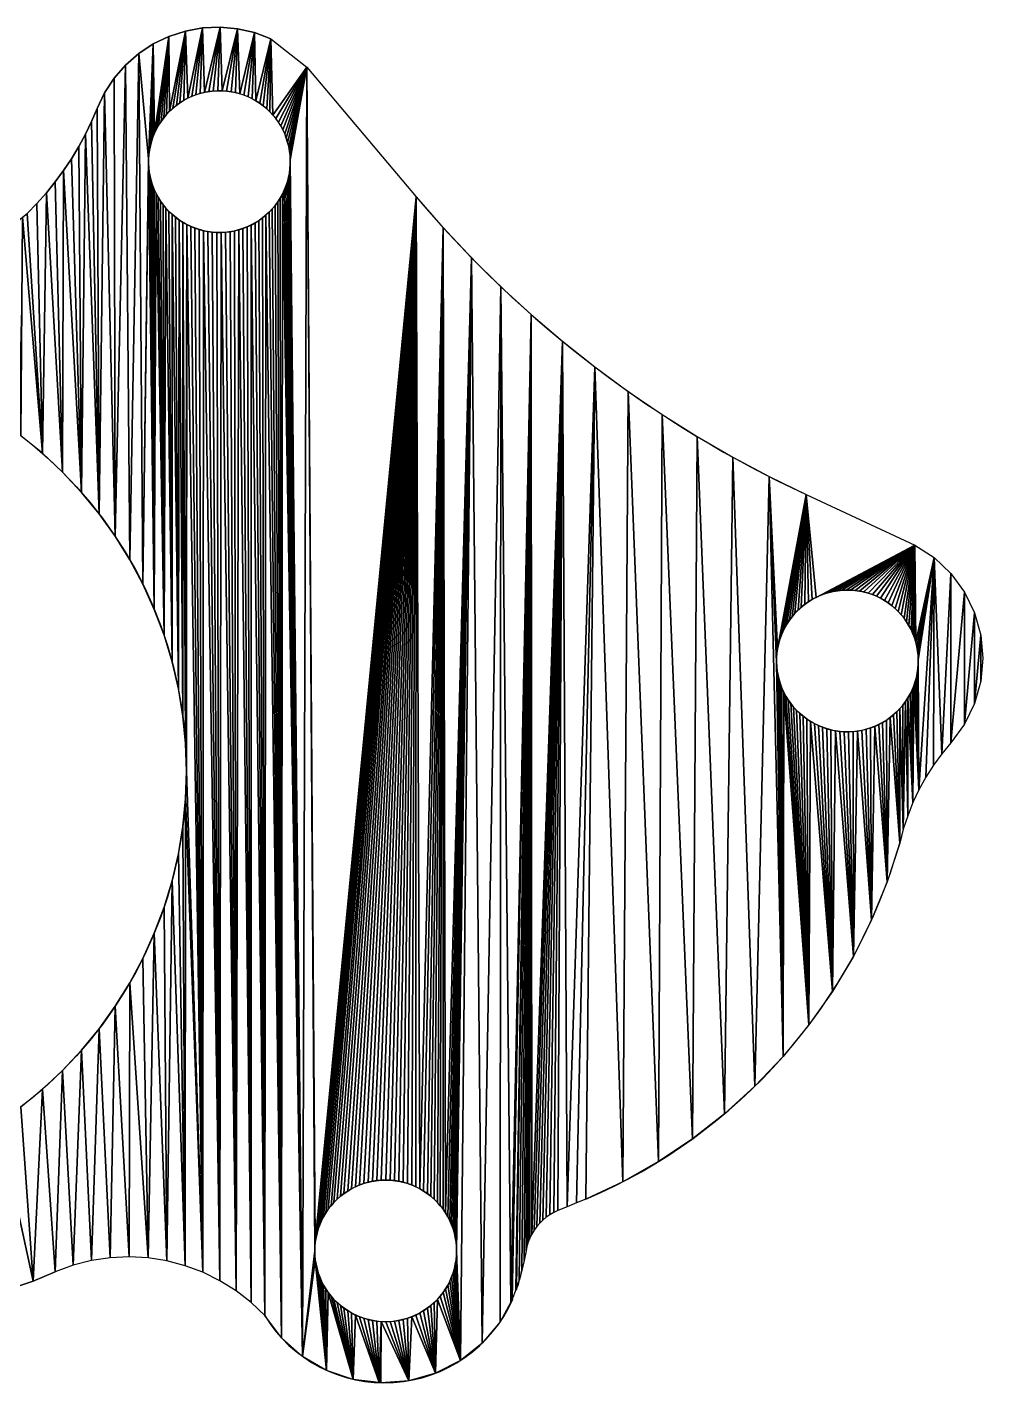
# Model space of a CAD drawing. Extents: x 1.808 to 2.397, y 1.744 to 2.03.
# Drawn here: x 1.8814 to 1.9637, y 1.7443 to 1.861 of the extents above; entities that cross this region are included whole.
import ezdxf

# ---------------------------------------------------------------- set-up
doc = ezdxf.new("R2010")
doc.units = 0
doc.header["$MEASUREMENT"] = 0
doc.layers.get('0').update_dxf_attribs({"color": 13, "linetype": 'CONTINUOUS'})

msp = doc.modelspace()

# ---------------------------------------------------------------- linework, layer by layer
for p, q in [((1.896538503475299, 1.860916489099781), (1.895063047286766, 1.860648778432413)), ((1.898036568349503, 1.86098313441755), (1.896538503475299, 1.860916489099781)), ((1.899529968347961, 1.860847501050306), (1.898036568349503, 1.86098313441755)), ((1.893637061734722, 1.860184876318746), (1.892286508114437, 1.859533228496346)), ((1.895063047286766, 1.860648778432413), (1.893637061734722, 1.860184876318746)), ((1.900991514837338, 1.860512058320328), (1.899529968347961, 1.860847501050306)), ((1.902394599104868, 1.859982913251456), (1.900991514837338, 1.860512058320328)), ((1.902394599104868, 1.859982913251456), (1.905507205949941, 1.857535056736971)), ((1.89103597441789, 1.858705698775124), (1.889908227688191, 1.857717353046466)), ((1.892286508114437, 1.859533228496346), (1.89103597441789, 1.858705698775124)), ((1.889908227688191, 1.857717353046466), (1.888923799525958, 1.856586184995686)), ((1.905507205949941, 1.857535056736971), (1.914908163498978, 1.846390761052802)), ((1.888923799525958, 1.856586184995686), (1.888100612293836, 1.855332788511497)), ((1.888100612293836, 1.855332788511497), (1.887453652824452, 1.853979982756528)), ((1.887453652824452, 1.853979982756528), (1.886978335887719, 1.852861148959811)), ((1.886978335887719, 1.852861148959811), (1.886451723269588, 1.851765523838957)), ((1.886451723269588, 1.851765523838957), (1.885874944621958, 1.850695457650975)), ((1.885874944621958, 1.850695457650975), (1.885249237209322, 1.849653245825676)), ((1.885249237209322, 1.849653245825676), (1.884575943254677, 1.848641124041669)), ((1.884575943254677, 1.848641124041669), (1.883856507060282, 1.847661263430552)), ((1.883856507060282, 1.847661263430552), (1.883092471909444, 1.846715765919551)), ((1.882285476755977, 1.845806659722617), (1.881437252708434, 1.844935894989646)), ((1.883092471909444, 1.846715765919551), (1.882285476755977, 1.845806659722617)), ((1.948455027053294, 1.820753901036513), (1.957797134433785, 1.816412535181187)), ((1.957797134433785, 1.816412535181187), (1.959462749179636, 1.815329019273853)), ((1.959462749179636, 1.815329019273853), (1.960906466030375, 1.813963749755431)), ((1.960906466030375, 1.813963749755431), (1.962081252772917, 1.812361203246717)), ((1.962081252772917, 1.812361203246717), (1.962948838176739, 1.810573586181987)), ((1.962948838176739, 1.810573586181987), (1.963480958762365, 1.808659134070964)), ((1.963480958762365, 1.808659134070964), (1.963660279545611, 1.806680214350575)), ((1.963660279545611, 1.806680214350575), (1.963480958762365, 1.80470129463019)), ((1.963480958762365, 1.80470129463019), (1.962948838176739, 1.802786842519165)), ((1.962948838176739, 1.802786842519165), (1.962081252772917, 1.800999225454434)), ((1.962081252772917, 1.800999225454434), (1.960906466030375, 1.799396678945723)), ((1.960906466030375, 1.799396678945723), (1.960126322947218, 1.798454217617258)), ((1.960126322947218, 1.798454217617258), (1.959407067923801, 1.797464506145598)), ((1.959407067923801, 1.797464506145598), (1.958751555158623, 1.796431471973587)), ((1.958751555158623, 1.796431471973587), (1.958162385903662, 1.795359214460274)), ((1.958162385903662, 1.795359214460274), (1.957641898141898, 1.79425198861353)), ((1.957641898141898, 1.79425198861353), (1.957192157309568, 1.793114188205029)), ((1.957192157309568, 1.793114188205029), (1.956814948099956, 1.791950328334585)), ((1.956814948099956, 1.791950328334585), (1.956511767381246, 1.790765027512998)), ((1.927891274822813, 1.759473576657036), (1.92708839372725, 1.759137432693918)), ((1.928697485105284, 1.759801655607884), (1.927891274822813, 1.759473576657036)), ((1.929506943563274, 1.760121636579722), (1.928697485105284, 1.759801655607884)), ((1.925805020522814, 1.758317455024901), (1.925532450918104, 1.758049239223889)), ((1.926099015177854, 1.758561997553168), (1.925805020522814, 1.758317455024901)), ((1.926412385325716, 1.758781162002274), (1.926099015177854, 1.758561997553168)), ((1.926742946334375, 1.758973420486817), (1.926412385325716, 1.758781162002274)), ((1.92708839372725, 1.759137432693918), (1.926742946334375, 1.758973420486817)), ((1.924861469190026, 1.757121996517904), (1.92469191628578, 1.756779234620977)), ((1.925059025028535, 1.757449419174412), (1.924861469190026, 1.757121996517904)), ((1.925283206558405, 1.757759219992662), (1.925059025028535, 1.757449419174412)), ((1.925532450918104, 1.758049239223889), (1.925283206558405, 1.757759219992662)), ((1.924441343911534, 1.75605734151952), (1.924362071284484, 1.755683242928339)), ((1.924551548338743, 1.756423523017614), (1.924441343911534, 1.75605734151952)), ((1.92469191628578, 1.756779234620977), (1.924551548338743, 1.756423523017614)), ((1.88696907919693, 1.754836506576581), (1.885387382099611, 1.754433213980286)), ((1.888583446566847, 1.755077812649529), (1.88696907919693, 1.754836506576581)), ((1.890213938899942, 1.755154659104269), (1.888583446566847, 1.755077812649529)), ((1.891843845625466, 1.755066258357756), (1.890213938899942, 1.755154659104269)), ((1.893456462174433, 1.754813516410526), (1.891843845625466, 1.755066258357756)), ((1.895035261181218, 1.754399023561295), (1.893456462174433, 1.754813516410526)), ((1.924198886458607, 1.754832095006374), (1.923997797140672, 1.753989097284745)), ((1.924362071284484, 1.755683242928339), (1.924198886458607, 1.754832095006374)), ((1.881962536552446, 1.753068617133948), (1.883854565753602, 1.753872068121086)), ((1.885387382099611, 1.754433213980286), (1.883854565753602, 1.753872068121086)), ((1.896564061869028, 1.75382702785952), (1.895035261181218, 1.754399023561295)), ((1.898027195883254, 1.753103391568068), (1.896564061869028, 1.75382702785952)), ((1.877427888933684, 1.751566975018548), (1.881962536552446, 1.753068617133948)), ((1.899409667873124, 1.752235531082094), (1.898027195883254, 1.753103391568068)), ((1.900697309175881, 1.751232340919998), (1.899409667873124, 1.752235531082094)), ((1.9018769230284, 1.750104102565379), (1.900697309175881, 1.751232340919998)), ((1.923483589881727, 1.752334281280351), (1.923171501048166, 1.751525774859582))]:
    msp.add_line(p, q)
for centre, radius in [((1.897981271604023, 1.849406864037034), 0.006099062001849582), ((1.858751427579414, 1.796944577963473), 0.03640000000000002), ((1.952008297715899, 1.806440104194976), 0.006099062001849368), ((1.912282699323756, 1.755671740957616), 0.006099062001849361)]:
    msp.add_circle(centre, radius)
for centre, radius, start, end in [((1.989680471126051, 1.909466195316826), 0.09782335301691997, 220.1498666799295, 245.0752601614123), ((1.872853941711546, 1.855138623351558), 0.01333300017611411, 284.4635547701477, 310.0730982979246), ((1.910847083391995, 1.803786686507503), 0.04748501834060111, 293.1389984475047, 344.0840652679707), ((1.912178073247997, 1.756369923311438), 0.01205712260319402, 340.3553567071847, 348.6114051651745), ((1.912178073247997, 1.756369923311438), 0.01205712260319402, 211.3106514374667, 336.219771841928)]:
    msp.add_arc(centre, radius, start, end)

# ---------------------------------------------------------------- meshes
mesh = msp.add_polyface()
corners = [(1.889016921467227, 1.817167334445387), (1.888923799525958, 1.856586184995686), (1.889908227688191, 1.857717353046466), (1.890274752277168, 1.815144577963473), (1.89103597441789, 1.858705698775124), (1.891397595371204, 1.813043886287445), (1.891886684440044, 1.849640454711216), (1.892286508114437, 1.859533228496346), (1.891913377995425, 1.850022676067723), (1.891964018754722, 1.850402467095481), (1.892038406861994, 1.850778328932815), (1.892136248741367, 1.851148778224771), (1.89225715825564, 1.851512352977227), (1.892400658230203, 1.851867618326749), (1.893637061734722, 1.860184876318746), (1.892566182336212, 1.8522131722033), (1.892753077325641, 1.852547650863596), (1.892960605609352, 1.852869734273176), (1.893187948168022, 1.853178151315974), (1.893434207784431, 1.853471684810816), (1.893698412584379, 1.853749176315102), (1.895063047286766, 1.860648778432413), (1.893979519872227, 1.854009530696643), (1.894276420245935, 1.854251720455637), (1.894587941975364, 1.854474789779749), (1.894912855626576, 1.854677858316272), (1.895249878913825, 1.854860124646462), (1.896538503475299, 1.860916489099781), (1.895597681760165, 1.855020869448384), (1.895954891546663, 1.855159458335744), (1.896320098529479, 1.855275344361515), (1.896691861403505, 1.8553680701765), (1.898036568349503, 1.86098313441755), (1.897068712990516, 1.855437269834268), (1.897449166029468, 1.855482670235386), (1.897831719046025, 1.855504092205211), (1.898214862278204, 1.855501451201014), (1.899529968347961, 1.860847501050306), (1.898597083634712, 1.855474757645632), (1.898976874662469, 1.855424116886335), (1.899352736499803, 1.855349728779063), (1.899723185791759, 1.85525188689969), (1.900991514837338, 1.860512058320328), (1.900086760544216, 1.855130977385417), (1.900442025893737, 1.854987477410854), (1.900787579770288, 1.854821953304845), (1.901122058430585, 1.854635058315416), (1.902394599104868, 1.859982913251456), (1.901444141840164, 1.854427530031706), (1.901752558882962, 1.854200187473035), (1.902046092377804, 1.853953927856626), (1.90232358388209, 1.853689723056679), (1.902583938263631, 1.85340861576883), (1.905507205949941, 1.857535056736971), (1.902826128022626, 1.853111715395123), (1.903049197346737, 1.852800193665693), (1.90325226588326, 1.852475280014481)]
mesh.append_faces([[corners[k] for k in face] for face in [(6, 7, 8), (8, 7, 9), (9, 7, 10), (10, 7, 11), (11, 7, 12), (12, 7, 13), (13, 14, 15), (15, 14, 16), (16, 14, 17), (17, 14, 18), (18, 14, 19), (19, 14, 20), (20, 21, 22), (22, 21, 23), (23, 21, 24), (24, 21, 25), (25, 21, 26), (26, 27, 28), (28, 27, 29), (29, 27, 30), (30, 27, 31), (31, 32, 33), (33, 32, 34), (34, 32, 35), (35, 32, 36), (36, 37, 38), (38, 37, 39), (39, 37, 40), (40, 37, 41), (41, 42, 43), (43, 42, 44), (44, 42, 45), (45, 42, 46), (46, 47, 48), (48, 47, 49), (49, 47, 50), (50, 47, 51), (51, 47, 52), (52, 53, 54), (54, 53, 55), (55, 53, 56)]], dxfattribs={"vtx0": -1, "vtx1": -1})
mesh.append_faces([[corners[k] for k in face] for face in [(5, 4, 6)]], dxfattribs={"vtx0": -1, "vtx1": -1, "vtx2": -1})
mesh.append_faces([[corners[k] for k in face] for face in [(0, 1, 2), (3, 2, 4), (6, 4, 7), (13, 7, 14), (20, 14, 21), (26, 21, 27), (31, 27, 32), (36, 32, 37), (41, 37, 42), (46, 42, 47), (52, 47, 53)]], dxfattribs={"vtx0": -1, "vtx2": -1})
mesh = msp.add_polyface()
corners = [(1.891884043435846, 1.849257311479036), (1.892380642562826, 1.810874254901563), (1.891397595371204, 1.813043886287445), (1.891905465405671, 1.84887475846248), (1.891950865806789, 1.848494305423527), (1.892020065464557, 1.848117453836516), (1.892112791279542, 1.847745690962491), (1.892228677305314, 1.847380483979673), (1.892367266192673, 1.847023274193177), (1.892528010994595, 1.846675471346837), (1.893219684293036, 1.808644974500508), (1.892710277324786, 1.846338448059587), (1.892913345861308, 1.846013534408375), (1.89313641518542, 1.845702012678946), (1.893378604944414, 1.845405112305239), (1.893911127656337, 1.806365591205205), (1.893638959325955, 1.84512400501739), (1.893916450830241, 1.844859800217443), (1.894452011786092, 1.804045865684861), (1.894209984325084, 1.844613540601033), (1.894518401367881, 1.844386198042363), (1.894840020533421, 1.801695731360283), (1.894840484777462, 1.844178669758652), (1.8950734923853, 1.799325251867451), (1.895174963437757, 1.843991774769224), (1.895151427579415, 1.796944577963473), (1.889016921467227, 1.817167334445387), (1.889908227688191, 1.857717353046466), (1.890274752277168, 1.815144577963473), (1.89103597441789, 1.858705698775124), (1.891886684440044, 1.849640454711216), (1.896564061869028, 1.75382702785952), (1.89552051731431, 1.843826250663214), (1.895875782663827, 1.843682750688654), (1.896239357416288, 1.843561841174378), (1.896609806708243, 1.843463999295006), (1.898027195883254, 1.753103391568068), (1.896985668545576, 1.843389611187734), (1.897365459573333, 1.843338970428437), (1.897747680929843, 1.843312276873055), (1.898130824162021, 1.843309635868858), (1.899409667873124, 1.752235531082094), (1.898513377178578, 1.843331057838682), (1.898893830217529, 1.8433764582398), (1.899270681804542, 1.843445657897569), (1.899642444678564, 1.843538383712553), (1.900697309175881, 1.751232340919998), (1.900007651661385, 1.843654269738326), (1.90036486144788, 1.843792858625685), (1.90071266429422, 1.843953603427606), (1.9018769230284, 1.750104102565379), (1.901049687581472, 1.844135869757798), (1.901374601232679, 1.844338938294318), (1.901686122962111, 1.844562007618432), (1.901983023335819, 1.844804197377426), (1.90332459682954, 1.748185171587881), (1.902264130623667, 1.845064551758967), (1.902528335423614, 1.845342043263253), (1.902774595040024, 1.845635576758095), (1.903001937598694, 1.845943993800892), (1.903209465882405, 1.846266077210473), (1.903396360871834, 1.846600555870769)]
mesh.append_faces([[corners[k] for k in face] for face in [(1, 9, 10), (10, 14, 15), (15, 17, 18), (18, 20, 21), (21, 22, 23), (23, 24, 25), (26, 27, 28), (28, 29, 2)]], dxfattribs={"vtx0": -1, "vtx1": -1})
mesh.append_faces([[corners[k] for k in face] for face in [(0, 1, 2), (1, 0, 3), (1, 3, 4), (1, 4, 5), (1, 5, 6), (1, 6, 7), (1, 7, 8), (1, 8, 9), (10, 9, 11), (10, 11, 12), (10, 12, 13), (10, 13, 14), (15, 14, 16), (15, 16, 17), (18, 17, 19), (18, 19, 20), (21, 20, 22), (23, 22, 24), (2, 30, 0), (31, 24, 32), (31, 32, 33), (31, 33, 34), (31, 34, 35), (36, 35, 37), (36, 37, 38), (36, 38, 39), (36, 39, 40), (41, 40, 42), (41, 42, 43), (41, 43, 44), (41, 44, 45), (46, 45, 47), (46, 47, 48), (46, 48, 49), (50, 49, 51), (50, 51, 52), (50, 52, 53), (50, 53, 54), (55, 54, 56), (55, 56, 57), (55, 57, 58), (55, 58, 59), (55, 59, 60), (55, 60, 61)]], dxfattribs={"vtx0": -1, "vtx2": -1})
mesh = msp.add_polyface()
corners = [(1.905507205949941, 1.857535056736971), (1.906195672427569, 1.756054704229354), (1.906183637321906, 1.755671740957616), (1.906231730247492, 1.756436156120017), (1.914908163498978, 1.846390761052802), (1.906291668477936, 1.756814591213264), (1.906375250570084, 1.757188515998667), (1.906482146663608, 1.757556454765932), (1.906611934888462, 1.757916955428843), (1.906764103029815, 1.758268595255975), (1.906938050549533, 1.758609986485581), (1.907133090956226, 1.758939781802446), (1.907348454514513, 1.75925667965512), (1.907583291282819, 1.759559429392558), (1.907836674467709, 1.759846836199862), (1.90810760408151, 1.760117765813662), (1.908395010888813, 1.760371148998552), (1.908697760626251, 1.760605985766859), (1.909014658478926, 1.760821349325146), (1.909344453795789, 1.761016389731838), (1.909685845025397, 1.761190337251557), (1.91003748485253, 1.76134250539291), (1.910397985515437, 1.761472293617763), (1.910765924282705, 1.761579189711287), (1.91113984906811, 1.761662771803436), (1.911518284161355, 1.761722710033879), (1.911899736052018, 1.761758767853803), (1.912282699323756, 1.761770802959465), (1.912665662595493, 1.761758767853803), (1.913047114486156, 1.761722710033879), (1.913425549579402, 1.761662771803436), (1.913799474364806, 1.761579189711287), (1.914167413132074, 1.761472293617763), (1.914527913794982, 1.76134250539291), (1.914879553622115, 1.761190337251557), (1.915220944851721, 1.761016389731838), (1.917243434989162, 1.843722114281527), (1.915550740168586, 1.760821349325145), (1.91586763802126, 1.760605985766859), (1.916170387758698, 1.760371148998552), (1.916457794566001, 1.760117765813662), (1.916728724179802, 1.759846836199862), (1.916982107364692, 1.759559429392558), (1.905124161657169, 1.746591552448292), (1.893456462174433, 1.754813516410526), (1.892380642562826, 1.783014901025384), (1.893219684293036, 1.785244181426439), (1.893911127656337, 1.787523564721742), (1.895035261181218, 1.754399023561295), (1.894452011786092, 1.789843290242086), (1.894840020533421, 1.792193424566664), (1.8950734923853, 1.794563904059496), (1.896564061869028, 1.75382702785952), (1.895151427579415, 1.796944577963473), (1.895174963437757, 1.843991774769224), (1.896609806708243, 1.843463999295006), (1.898027195883254, 1.753103391568068), (1.898130824162021, 1.843309635868858), (1.899409667873124, 1.752235531082094), (1.899642444678564, 1.843538383712553), (1.900697309175881, 1.751232340919998), (1.90071266429422, 1.843953603427606), (1.9018769230284, 1.750104102565379), (1.901983023335819, 1.844804197377426), (1.90332459682954, 1.748185171587881), (1.903396360871834, 1.846600555870769)]
mesh.append_faces([[corners[k] for k in face] for face in [(1, 0, 3), (3, 4, 5), (5, 4, 6), (6, 4, 7), (7, 4, 8), (8, 4, 9), (9, 4, 10), (10, 4, 11), (11, 4, 12), (12, 4, 13), (13, 4, 14), (14, 4, 15), (15, 4, 16), (16, 4, 17), (17, 4, 18), (18, 4, 19), (19, 4, 20), (20, 4, 21), (21, 4, 22), (22, 4, 23), (23, 4, 24), (24, 4, 25), (25, 4, 26), (26, 4, 27), (27, 4, 28), (28, 4, 29), (29, 4, 30), (30, 4, 31), (31, 4, 32), (32, 4, 33), (33, 4, 34), (34, 4, 35), (35, 36, 37), (37, 36, 38), (38, 36, 39), (39, 36, 40), (40, 36, 41), (41, 36, 42), (52, 55, 56), (56, 57, 58), (58, 59, 60), (60, 61, 62), (62, 63, 64), (64, 65, 43)]], dxfattribs={"vtx0": -1, "vtx1": -1})
mesh.append_faces([[corners[k] for k in face] for face in [(43, 0, 2), (52, 53, 54)]], dxfattribs={"vtx0": -1, "vtx1": -1, "vtx2": -1})
mesh.append_faces([[corners[k] for k in face] for face in [(0, 1, 2), (44, 45, 46), (44, 46, 47), (48, 47, 49), (48, 49, 50), (48, 50, 51), (52, 51, 53)]], dxfattribs={"vtx0": -1, "vtx2": -1})
mesh = msp.add_polyface()
corners = [(1.945266774843408, 1.822306388192291), (1.945915538831954, 1.806717316179763), (1.945910155215308, 1.80633420166954), (1.945944967784397, 1.80709933666092), (1.945998325930008, 1.807478755452713), (1.948455027053294, 1.820753901036513), (1.946075402688563, 1.807854075162507), (1.946175893873309, 1.808223814574872), (1.946299402891451, 1.808586514497269), (1.946445442309316, 1.808940743518801), (1.946613435776048, 1.809285103659361), (1.946802720298176, 1.809618235886788), (1.94701254885617, 1.809938825480377), (1.947242093352573, 1.810245607219467), (1.947490447880127, 1.81053737037669), (1.947756632296974, 1.810812963496157), (1.948039596094824, 1.811071298937726), (1.948338222544851, 1.811311357169443), (1.948651333104878, 1.811532190791133), (1.948977692070571, 1.811732928273378), (1.949316011452197, 1.811912777397049), (1.957797134433785, 1.816412535181187), (1.949664956057717, 1.812071028379817), (1.95002314876219, 1.812207056677352), (1.950389175942656, 1.81232032544811), (1.906231730247492, 1.756436156120017), (1.905507205949941, 1.857535056736971), (1.914908163498978, 1.846390761052802), (1.915220944851721, 1.761016389731838), (1.917243434989162, 1.843722114281527), (1.917432307691285, 1.758939781802445), (1.919673896056283, 1.841139861868631), (1.920596875860362, 1.747738702769562), (1.922196352829181, 1.838647397154425), (1.923052037913094, 1.751253247023104), (1.92480749054505, 1.83624799548912), (1.924861469190026, 1.757121996517904), (1.927503877905375, 1.833944809928689), (1.927891274822813, 1.759473576657036), (1.930281971585006, 1.831740867091431), (1.932688214626172, 1.761622816272209), (1.933138120888438, 1.829639063180691), (1.935749626058722, 1.763355382601506), (1.936068572547201, 1.827642160178952), (1.938674377465437, 1.765309827600395), (1.939069475652029, 1.825752782218318), (1.941446418412906, 1.767475425677213), (1.942136886713347, 1.823973412132132), (1.944050536511272, 1.769840292475688), (1.946472440896691, 1.772391450093838), (1.90325226588326, 1.852475280014481), (1.903434532213451, 1.852138256727232), (1.903595277015373, 1.851790453880892), (1.903733865902731, 1.851433244094396), (1.903849751928504, 1.851068037111575), (1.903942477743488, 1.850696274237553), (1.904011677401257, 1.85031942265054), (1.904057077802375, 1.849938969611589), (1.904078499772199, 1.849556416595033), (1.905124161657169, 1.746591552448292), (1.903396360871834, 1.846600555870769), (1.903561884977843, 1.846946109747321), (1.903705384952404, 1.847301375096838), (1.903826294466679, 1.8476649498493), (1.903924136346051, 1.848035399141254), (1.903998524453323, 1.848411260978588), (1.904049165212621, 1.848791052006345), (1.904075858768002, 1.849173273362853)]
mesh.append_faces([[corners[k] for k in face] for face in [(1, 0, 3), (3, 0, 4), (4, 5, 6), (6, 5, 7), (7, 5, 8), (8, 5, 9), (9, 5, 10), (10, 5, 11), (11, 5, 12), (12, 5, 13), (13, 5, 14), (14, 5, 15), (15, 5, 16), (16, 5, 17), (17, 5, 18), (18, 5, 19), (19, 5, 20), (20, 21, 22), (22, 21, 23), (23, 21, 24), (50, 26, 51), (51, 26, 52), (52, 26, 53), (53, 26, 54), (54, 26, 55), (55, 26, 56), (56, 26, 57), (57, 26, 58)]], dxfattribs={"vtx0": -1, "vtx1": -1})
mesh.append_faces([[corners[k] for k in face] for face in [(49, 0, 2), (58, 26, 59)]], dxfattribs={"vtx0": -1, "vtx1": -1, "vtx2": -1})
mesh.append_faces([[corners[k] for k in face] for face in [(0, 1, 2), (4, 0, 5), (20, 5, 21), (25, 26, 27), (28, 27, 29), (30, 29, 31), (32, 31, 33), (34, 33, 35), (36, 35, 37), (38, 37, 39), (40, 39, 41), (42, 41, 43), (44, 43, 45), (46, 45, 47), (48, 47, 0), (59, 60, 61), (59, 61, 62), (59, 62, 63), (59, 63, 64), (59, 64, 65), (59, 65, 66), (59, 66, 67), (59, 67, 58)]], dxfattribs={"vtx0": -1, "vtx2": -1})
mesh = msp.add_polyface()
corners = [(1.849330414337683, 1.832104278040396), (1.849140487318921, 1.845720605133535), (1.851491994922333, 1.844861637365845), (1.851650139858027, 1.832645162170151), (1.853879279919366, 1.844107791242432), (1.854000274182605, 1.83303317091748), (1.856297645537935, 1.843460549888876), (1.856370753675437, 1.833266642769358), (1.858742333857587, 1.84292118669529), (1.858751427579414, 1.833344577963474), (1.861208535170277, 1.842490762811049), (1.861132101483392, 1.833266642769358), (1.863502580976224, 1.83303317091748), (1.86369139744305, 1.84217012505708), (1.865852715300802, 1.832645162170151), (1.86618603586399, 1.841959904259803), (1.868172440821146, 1.832104278040396), (1.868687542452646, 1.841860514010041), (1.87045182411645, 1.831412834677095), (1.871190995716056, 1.841872149849324), (1.872681104517504, 1.830573792946884), (1.873691470331349, 1.841994788885159), (1.874850735903386, 1.829590745755263), (1.876184046835879, 1.842228189836097), (1.876951427579415, 1.828467902661227), (1.876662508144588, 1.842361154297737), (1.877135686129328, 1.842511843934896), (1.878974184061328, 1.827210071851286), (1.877602924387585, 1.84268004970772), (1.878063574756557, 1.842865538277601), (1.878516998212302, 1.843068052330869), (1.878962565756205, 1.843287310935742), (1.879399659287537, 1.843523009932043), (1.880910343595332, 1.825822639550074), (1.879827672460902, 1.843774822353136), (1.880246011527365, 1.844042398879499), (1.88065409615812, 1.844325368323314), (1.881051360249528, 1.844623338143376), (1.882751615249057, 1.824311546955709), (1.881437252708434, 1.844935894989646), (1.882285476755977, 1.845806659722617), (1.883092471909444, 1.846715765919551), (1.884490114414604, 1.822683264798664), (1.883856507060282, 1.847661263430552), (1.884575943254677, 1.848641124041669), (1.886118396571649, 1.820944765633116), (1.885249237209322, 1.849653245825676), (1.885874944621958, 1.850695457650975), (1.886451723269588, 1.851765523838957), (1.887629489166016, 1.819103493979391), (1.886978335887719, 1.852861148959811), (1.887453652824452, 1.853979982756528), (1.888100612293836, 1.855332788511497), (1.889016921467227, 1.817167334445387), (1.888923799525958, 1.856586184995686)]
mesh.append_faces([[corners[k] for k in face] for face in [(0, 2, 3), (3, 4, 5), (5, 6, 7), (7, 8, 9), (9, 10, 11), (11, 10, 12), (12, 13, 14), (14, 15, 16), (16, 17, 18), (18, 19, 20), (20, 21, 22), (22, 23, 24), (24, 26, 27), (27, 32, 33), (33, 37, 38), (38, 41, 42), (42, 44, 45), (45, 48, 49), (49, 52, 53)]], dxfattribs={"vtx0": -1, "vtx1": -1})
mesh.append_faces([[corners[k] for k in face] for face in [(0, 1, 2), (3, 2, 4), (5, 4, 6), (7, 6, 8), (9, 8, 10), (12, 10, 13), (14, 13, 15), (16, 15, 17), (18, 17, 19), (20, 19, 21), (22, 21, 23), (24, 23, 25), (24, 25, 26), (27, 26, 28), (27, 28, 29), (27, 29, 30), (27, 30, 31), (27, 31, 32), (33, 32, 34), (33, 34, 35), (33, 35, 36), (33, 36, 37), (38, 37, 39), (38, 39, 40), (38, 40, 41), (42, 41, 43), (42, 43, 44), (45, 44, 46), (45, 46, 47), (45, 47, 48), (49, 48, 50), (49, 50, 51), (49, 51, 52), (53, 52, 54)]], dxfattribs={"vtx0": -1, "vtx2": -1})
mesh = msp.add_polyface()
corners = [(1.916982107364692, 1.759559429392558), (1.917243434989162, 1.843722114281527), (1.917216944132998, 1.759256679655121), (1.917432307691285, 1.758939781802445), (1.919673896056283, 1.841139861868631), (1.917627348097978, 1.758609986485581), (1.941446418412906, 1.767475425677213), (1.942136886713347, 1.823973412132132), (1.944050536511272, 1.769840292475688), (1.945266774843408, 1.822306388192291), (1.946472440896691, 1.772391450093838), (1.945910155215308, 1.80633420166954), (1.945928838181136, 1.805951505108208), (1.945971513996307, 1.805570736824252), (1.946038014238875, 1.805193399536132), (1.946128076462765, 1.804820982421732), (1.946241345233522, 1.804454955241268), (1.946377373531058, 1.804096762536792), (1.946535624513826, 1.803747817931274), (1.948698840656653, 1.775114898304032), (1.946715473637495, 1.80340949854965), (1.946916211119744, 1.803083139583953), (1.94713704474143, 1.802770029023928), (1.947377102973147, 1.802471402573902), (1.947635438414719, 1.80218843877605), (1.947911031534186, 1.801922254359203), (1.948202794691407, 1.80167389983165), (1.948509576430496, 1.801444355335247), (1.948830166024087, 1.801234526777253), (1.950717517767769, 1.777995691383345), (1.949163298251515, 1.801045242255124), (1.949507658392071, 1.800877248788395), (1.949861887413607, 1.800731209370527), (1.950224587336001, 1.800607700352386), (1.950594326748369, 1.80050720916764), (1.950969646458161, 1.800430132409085), (1.952517394145772, 1.781018020132616), (1.951349065249953, 1.800376774263474), (1.951731085731115, 1.80034734531103), (1.952114200241332, 1.800341961694385), (1.952496896802666, 1.800360644660213), (1.952877665086622, 1.800403320475384), (1.954088592439758, 1.784165298634074), (1.953255002374745, 1.800469820717953), (1.953627419489142, 1.800559882941841), (1.953993446669608, 1.800673151712599), (1.95435163937408, 1.800809180010134), (1.955422490237054, 1.78742025527144), (1.954700583979601, 1.800967430992903), (1.955038903361226, 1.801147280116573), (1.955365262326921, 1.80134801759882), (1.955678372886947, 1.801568851220508), (1.956511767381246, 1.790765027512998), (1.955976999336972, 1.801808909452224), (1.956259963134825, 1.802067244893796), (1.956526147551671, 1.802342838013262), (1.956814948099956, 1.791950328334585), (1.956774502079225, 1.802634601170483), (1.957004046575627, 1.802941382909573), (1.957192157309568, 1.793114188205029), (1.957213875133621, 1.803261972503164), (1.957641898141898, 1.79425198861353), (1.957717192540348, 1.804293693892683), (1.958162385903662, 1.795359214460274)]
mesh.append_faces([[corners[k] for k in face] for face in [(0, 1, 2), (2, 1, 3), (3, 4, 5), (6, 7, 8), (8, 9, 10), (29, 35, 36), (36, 41, 42), (42, 46, 47), (47, 51, 52), (52, 55, 56), (56, 58, 59), (59, 60, 61), (61, 62, 63)]], dxfattribs={"vtx0": -1, "vtx1": -1})
mesh.append_faces([[corners[k] for k in face] for face in [(10, 11, 12), (10, 12, 13), (10, 13, 14), (10, 14, 15), (10, 15, 16), (10, 16, 17), (10, 17, 18), (19, 18, 20), (19, 20, 21), (19, 21, 22), (19, 22, 23), (19, 23, 24), (19, 24, 25), (19, 25, 26), (19, 26, 27), (19, 27, 28), (29, 28, 30), (29, 30, 31), (29, 31, 32), (29, 32, 33), (29, 33, 34), (29, 34, 35), (36, 35, 37), (36, 37, 38), (36, 38, 39), (36, 39, 40), (36, 40, 41), (42, 41, 43), (42, 43, 44), (42, 44, 45), (42, 45, 46), (47, 46, 48), (47, 48, 49), (47, 49, 50), (47, 50, 51), (52, 51, 53), (52, 53, 54), (52, 54, 55), (56, 55, 57), (56, 57, 58)]], dxfattribs={"vtx0": -1, "vtx2": -1})
mesh = msp.add_polyface()
corners = [(1.917627348097978, 1.758609986485581), (1.919673896056283, 1.841139861868631), (1.917801295617696, 1.758268595255975), (1.917953463759049, 1.757916955428843), (1.918083251983903, 1.757556454765932), (1.918190148077426, 1.757188515998669), (1.918273730169576, 1.756814591213261), (1.918333668400019, 1.756436156120017), (1.918369726219942, 1.756054704229354), (1.918381761325605, 1.755671740957616), (1.918717382752509, 1.746240183103878), (1.920596875860362, 1.747738702769562), (1.922196352829181, 1.838647397154425), (1.922141754523779, 1.749580279660767), (1.923052037913094, 1.751253247023104), (1.92480749054505, 1.83624799548912), (1.923171501048166, 1.751525774859582), (1.923483589881727, 1.752334281280351), (1.923542134090368, 1.75250881104434), (1.923759205780299, 1.753155936894896), (1.923997797140672, 1.753989097284745), (1.924198886458607, 1.754832095006374), (1.924362071284484, 1.755683242928339), (1.924441343911534, 1.75605734151952), (1.924551548338743, 1.756423523017614), (1.92469191628578, 1.756779234620977), (1.924861469190026, 1.757121996517904), (1.927503877905375, 1.833944809928689), (1.925059025028535, 1.757449419174412), (1.925283206558405, 1.757759219992662), (1.925532450918104, 1.758049239223889), (1.925805020522814, 1.758317455024901), (1.926099015177854, 1.758561997553168), (1.926412385325716, 1.758781162002274), (1.926742946334375, 1.758973420486817), (1.92708839372725, 1.759137432693918), (1.927891274822813, 1.759473576657036), (1.930281971585006, 1.831740867091431), (1.928697485105284, 1.759801655607884), (1.929506943563274, 1.760121636579722), (1.932688214626172, 1.761622816272209), (1.933138120888438, 1.829639063180691), (1.935749626058722, 1.763355382601506), (1.936068572547201, 1.827642160178952), (1.938674377465437, 1.765309827600395), (1.939069475652029, 1.825752782218318), (1.941446418412906, 1.767475425677213), (1.946472440896691, 1.772391450093838), (1.946535624513826, 1.803747817931274), (1.948698840656653, 1.775114898304032), (1.948830166024087, 1.801234526777253), (1.950717517767769, 1.777995691383345), (1.91657797769309, 1.745144280953759), (1.916728724179802, 1.75149664571537), (1.916982107364692, 1.751784052522674), (1.917216944132997, 1.752086802260111), (1.917432307691286, 1.752403700112787), (1.917627348097977, 1.75273349542965), (1.917801295617696, 1.753074886659257), (1.917953463759049, 1.753426526486388), (1.918083251983903, 1.753787027149299), (1.918190148077426, 1.754154965916563), (1.918273730169576, 1.754528890701971), (1.918333668400019, 1.754907325795215), (1.918369726219942, 1.755288777685878)]
mesh.append_faces([[corners[k] for k in face] for face in [(0, 1, 2), (2, 1, 3), (3, 1, 4), (4, 1, 5), (5, 1, 6), (6, 1, 7), (7, 1, 8), (8, 1, 9), (10, 1, 11), (11, 12, 13), (13, 12, 14), (14, 15, 16), (16, 15, 17), (17, 15, 18), (18, 15, 19), (19, 15, 20), (20, 15, 21), (21, 15, 22), (22, 15, 23), (23, 15, 24), (24, 15, 25), (25, 15, 26), (26, 27, 28), (28, 27, 29), (29, 27, 30), (30, 27, 31), (31, 27, 32), (32, 27, 33), (33, 27, 34), (34, 27, 35), (35, 27, 36), (36, 37, 38), (38, 37, 39), (39, 37, 40), (40, 41, 42), (42, 43, 44), (44, 45, 46), (47, 48, 49), (49, 50, 51), (52, 53, 10)]], dxfattribs={"vtx0": -1, "vtx1": -1})
mesh.append_faces([[corners[k] for k in face] for face in [(9, 1, 10)]], dxfattribs={"vtx0": -1, "vtx1": -1, "vtx2": -1})
mesh.append_faces([[corners[k] for k in face] for face in [(10, 53, 54), (10, 54, 55), (10, 55, 56), (10, 56, 57), (10, 57, 58), (10, 58, 59), (10, 59, 60), (10, 60, 61), (10, 61, 62), (10, 62, 63), (10, 63, 64), (10, 64, 9)]], dxfattribs={"vtx0": -1, "vtx2": -1})
mesh = msp.add_polyface()
corners = [(1.950389175942656, 1.81232032544811), (1.957797134433785, 1.816412535181187), (1.950761593057054, 1.812410387671999), (1.951138930345175, 1.812476887914567), (1.951519698629131, 1.812519563729738), (1.951902395190463, 1.812538246695567), (1.952285509700686, 1.812532863078921), (1.952667530181844, 1.812503434126478), (1.953046948973636, 1.812450075980867), (1.953422268683428, 1.812372999222312), (1.953792008095797, 1.812272508037565), (1.954154708018191, 1.812148999019425), (1.954508937039726, 1.812002959601557), (1.954853297180283, 1.811834966134827), (1.955186429407711, 1.811645681612698), (1.955507019001301, 1.811435853054704), (1.955813800740389, 1.811206308558303), (1.956105563897613, 1.810957954030748), (1.95638115701708, 1.8106917696139), (1.956639492458649, 1.810408805816051), (1.956879550690367, 1.810110179366023), (1.957100384312055, 1.809797068805997), (1.957301121794301, 1.809470709840303), (1.957480970917972, 1.809132390458677), (1.95763922190074, 1.808783445853159), (1.957775250198276, 1.808425253148684), (1.957888518969033, 1.80805922596822), (1.959462749179636, 1.815329019273853), (1.957978581192922, 1.807686808853819), (1.958045081435491, 1.8073094715657), (1.958087757250661, 1.806928703281744), (1.95810644021649, 1.806546006720411), (1.958162385903662, 1.795359214460274), (1.958751555158623, 1.796431471973587), (1.959407067923801, 1.797464506145598), (1.960126322947218, 1.798454217617258), (1.960906466030375, 1.813963749755431), (1.960906466030375, 1.799396678945723), (1.962081252772917, 1.812361203246717), (1.962081252772917, 1.800999225454434), (1.962948838176739, 1.810573586181987), (1.962948838176739, 1.802786842519165), (1.963480958762365, 1.808659134070964), (1.963480958762365, 1.80470129463019), (1.963660279545611, 1.806680214350575), (1.957192157309568, 1.793114188205029), (1.957004046575627, 1.802941382909573), (1.957213875133621, 1.803261972503164), (1.957641898141898, 1.79425198861353), (1.95740315965575, 1.803595104730591), (1.95757115312248, 1.803939464871149), (1.957717192540348, 1.804293693892683), (1.957840701558488, 1.804656393815079), (1.957941192743235, 1.805026133227445), (1.95801826950179, 1.805401452937238), (1.958071627647401, 1.805780871729031), (1.958101056599844, 1.806162892210189)]
mesh.append_faces([[corners[k] for k in face] for face in [(43, 42, 44)]], dxfattribs={"vtx0": -1})
mesh.append_faces([[corners[k] for k in face] for face in [(0, 1, 2), (2, 1, 3), (3, 1, 4), (4, 1, 5), (5, 1, 6), (6, 1, 7), (7, 1, 8), (8, 1, 9), (9, 1, 10), (10, 1, 11), (11, 1, 12), (12, 1, 13), (13, 1, 14), (14, 1, 15), (15, 1, 16), (16, 1, 17), (17, 1, 18), (18, 1, 19), (19, 1, 20), (20, 1, 21), (21, 1, 22), (22, 1, 23), (23, 1, 24), (24, 1, 25), (25, 1, 26), (26, 27, 28), (28, 27, 29), (29, 27, 30), (30, 27, 31), (32, 27, 33), (33, 27, 34), (34, 27, 35), (35, 36, 37), (37, 38, 39), (39, 40, 41), (41, 42, 43)]], dxfattribs={"vtx0": -1, "vtx1": -1})
mesh.append_faces([[corners[k] for k in face] for face in [(31, 27, 32)]], dxfattribs={"vtx0": -1, "vtx1": -1, "vtx2": -1})
mesh.append_faces([[corners[k] for k in face] for face in [(26, 1, 27), (35, 27, 36), (37, 36, 38), (39, 38, 40), (41, 40, 42), (45, 46, 47), (48, 47, 49), (48, 49, 50), (48, 50, 51), (32, 51, 52), (32, 52, 53), (32, 53, 54), (32, 54, 55), (32, 55, 56), (32, 56, 31)]], dxfattribs={"vtx0": -1, "vtx2": -1})
mesh = msp.add_polyface()
corners = [(1.905124161657169, 1.746591552448292), (1.906183637321906, 1.755671740957616), (1.906195672427569, 1.755288777685878), (1.906231730247492, 1.754907325795215), (1.907204091854642, 1.745386585268429), (1.906291668477935, 1.75452889070197), (1.906375250570085, 1.754154965916563), (1.906482146663609, 1.753787027149298), (1.906611934888461, 1.753426526486391), (1.906764103029815, 1.753074886659257), (1.906938050549533, 1.75273349542965), (1.907133090956226, 1.752403700112787), (1.907348454514513, 1.752086802260111), (1.909481718339485, 1.744618162776276), (1.907583291282819, 1.751784052522674), (1.907836674467709, 1.75149664571537), (1.908107604081511, 1.751225716101568), (1.908395010888811, 1.750972332916681), (1.908697760626251, 1.750737496148373), (1.909014658478926, 1.750522132590087), (1.90934445379579, 1.750327092183394), (1.909685845025397, 1.750153144663675), (1.911714797005048, 1.744335997331363), (1.91003748485253, 1.750000976522321), (1.910397985515437, 1.749871188297469), (1.910765924282705, 1.749764292203945), (1.91113984906811, 1.749680710111795), (1.911518284161355, 1.749620771881353), (1.911899736052018, 1.749584714061429), (1.911866514375778, 1.74431682675754), (1.914263693657496, 1.744494554139242), (1.912282699323756, 1.749572678955767), (1.912665662595493, 1.749584714061429), (1.913047114486156, 1.749620771881353), (1.913425549579402, 1.749680710111795), (1.913799474364806, 1.749764292203945), (1.914167413132074, 1.749871188297469), (1.914527913794982, 1.750000976522321), (1.91657797769309, 1.745144280953759), (1.914879553622115, 1.750153144663675), (1.915220944851721, 1.750327092183394), (1.915550740168585, 1.750522132590087), (1.91586763802126, 1.750737496148373), (1.9161703877587, 1.750972332916681), (1.916457794566, 1.751225716101568), (1.916728724179802, 1.75149664571537), (1.888583446566847, 1.755077812649529), (1.889016921467227, 1.77672182148156), (1.890213938899942, 1.755154659104269), (1.890274752277168, 1.778744577963474), (1.891843845625466, 1.755066258357756), (1.891397595371204, 1.780845269639502), (1.892380642562826, 1.783014901025384), (1.893456462174433, 1.754813516410526), (1.893911127656337, 1.787523564721742), (1.895035261181218, 1.754399023561295), (1.8950734923853, 1.794563904059496), (1.896564061869028, 1.75382702785952)]
mesh.append_faces([[corners[k] for k in face] for face in [(0, 3, 4), (4, 12, 13), (13, 21, 22), (22, 28, 29), (29, 28, 30), (30, 37, 38), (46, 47, 48), (48, 49, 50), (50, 52, 53), (53, 54, 55), (55, 56, 57)]], dxfattribs={"vtx0": -1, "vtx1": -1})
mesh.append_faces([[corners[k] for k in face] for face in [(0, 1, 2), (0, 2, 3), (4, 3, 5), (4, 5, 6), (4, 6, 7), (4, 7, 8), (4, 8, 9), (4, 9, 10), (4, 10, 11), (4, 11, 12), (13, 12, 14), (13, 14, 15), (13, 15, 16), (13, 16, 17), (13, 17, 18), (13, 18, 19), (13, 19, 20), (13, 20, 21), (22, 21, 23), (22, 23, 24), (22, 24, 25), (22, 25, 26), (22, 26, 27), (22, 27, 28), (30, 28, 31), (30, 31, 32), (30, 32, 33), (30, 33, 34), (30, 34, 35), (30, 35, 36), (30, 36, 37), (38, 37, 39), (38, 39, 40), (38, 40, 41), (38, 41, 42), (38, 42, 43), (38, 43, 44), (38, 44, 45), (48, 47, 49), (50, 49, 51), (50, 51, 52)]], dxfattribs={"vtx0": -1, "vtx2": -1})
mesh = msp.add_polyface()
corners = [(1.830259672289508, 1.755512717894409), (1.83138445858718, 1.772944390293831), (1.830726901220916, 1.75567953448255), (1.831205474260991, 1.755810295691382), (1.831692613505634, 1.755904242510126), (1.833012740744224, 1.771205891128283), (1.832185491327725, 1.755960829619193), (1.832681246790255, 1.755979728555527), (1.833177002252785, 1.755960829619193), (1.834751239909772, 1.769577608971239), (1.833669880074876, 1.755904242510126), (1.834157019319518, 1.755810295691382), (1.834635592359594, 1.75567953448255), (1.835102821291002, 1.755512717894409), (1.836592511563497, 1.768066516376873), (1.835555994057157, 1.755310814223227), (1.839924749025707, 1.753378991743324), (1.838528671097501, 1.766679084075661), (1.840551427579414, 1.76542125326572), (1.844436729559004, 1.751810556301156), (1.842652119255443, 1.764298410171684), (1.844821750641325, 1.763315362980063), (1.849061767994822, 1.750615994650887), (1.847051031042379, 1.762476321249852), (1.849330414337683, 1.761784877886551), (1.853768940751761, 1.74980329378007), (1.851650139858027, 1.761243993756796), (1.854000274182605, 1.760855985009467), (1.858526775088146, 1.749377887507666), (1.856370753675437, 1.760622513157588), (1.858751427579414, 1.760544577963473), (1.863303459532693, 1.749342620152845), (1.861132101483391, 1.760622513157588), (1.863502580976224, 1.760855985009467), (1.868067056579952, 1.749697727517523), (1.865852715300802, 1.761243993756796), (1.868172440821146, 1.761784877886551), (1.872785716228434, 1.750440835309752), (1.87045182411645, 1.762476321249852), (1.872681104517504, 1.763315362980063), (1.874850735903386, 1.764298410171684), (1.877427888933684, 1.751566975018548), (1.876951427579415, 1.76542125326572), (1.878974184061328, 1.766679084075661), (1.881962536552446, 1.753068617133948), (1.880910343595332, 1.768066516376873), (1.882751615249057, 1.769577608971239), (1.883854565753602, 1.753872068121086), (1.884490114414604, 1.771205891128283), (1.885387382099611, 1.754433213980286), (1.886118396571649, 1.772944390293831), (1.88696907919693, 1.754836506576581), (1.887629489166016, 1.774785661947556), (1.888583446566847, 1.755077812649529), (1.889016921467227, 1.77672182148156)]
mesh.append_faces([[corners[k] for k in face] for face in [(0, 1, 2), (2, 1, 3), (3, 1, 4), (4, 5, 6), (6, 5, 7), (7, 5, 8), (8, 9, 10), (10, 9, 11), (11, 9, 12), (12, 9, 13), (13, 14, 15), (15, 14, 16), (16, 18, 19), (19, 21, 22), (22, 24, 25), (25, 27, 28), (28, 30, 31), (31, 33, 34), (34, 36, 37), (37, 40, 41), (41, 43, 44), (44, 46, 47), (47, 48, 49), (49, 50, 51), (51, 52, 53)]], dxfattribs={"vtx0": -1, "vtx1": -1})
mesh.append_faces([[corners[k] for k in face] for face in [(4, 1, 5), (8, 5, 9), (13, 9, 14), (16, 14, 17), (16, 17, 18), (19, 18, 20), (19, 20, 21), (22, 21, 23), (22, 23, 24), (25, 24, 26), (25, 26, 27), (28, 27, 29), (28, 29, 30), (31, 30, 32), (31, 32, 33), (34, 33, 35), (34, 35, 36), (37, 36, 38), (37, 38, 39), (37, 39, 40), (41, 40, 42), (41, 42, 43), (44, 43, 45), (44, 45, 46), (47, 46, 48), (49, 48, 50), (51, 50, 52), (53, 52, 54)]], dxfattribs={"vtx0": -1, "vtx2": -1})

doc.saveas('drawing.dxf')
